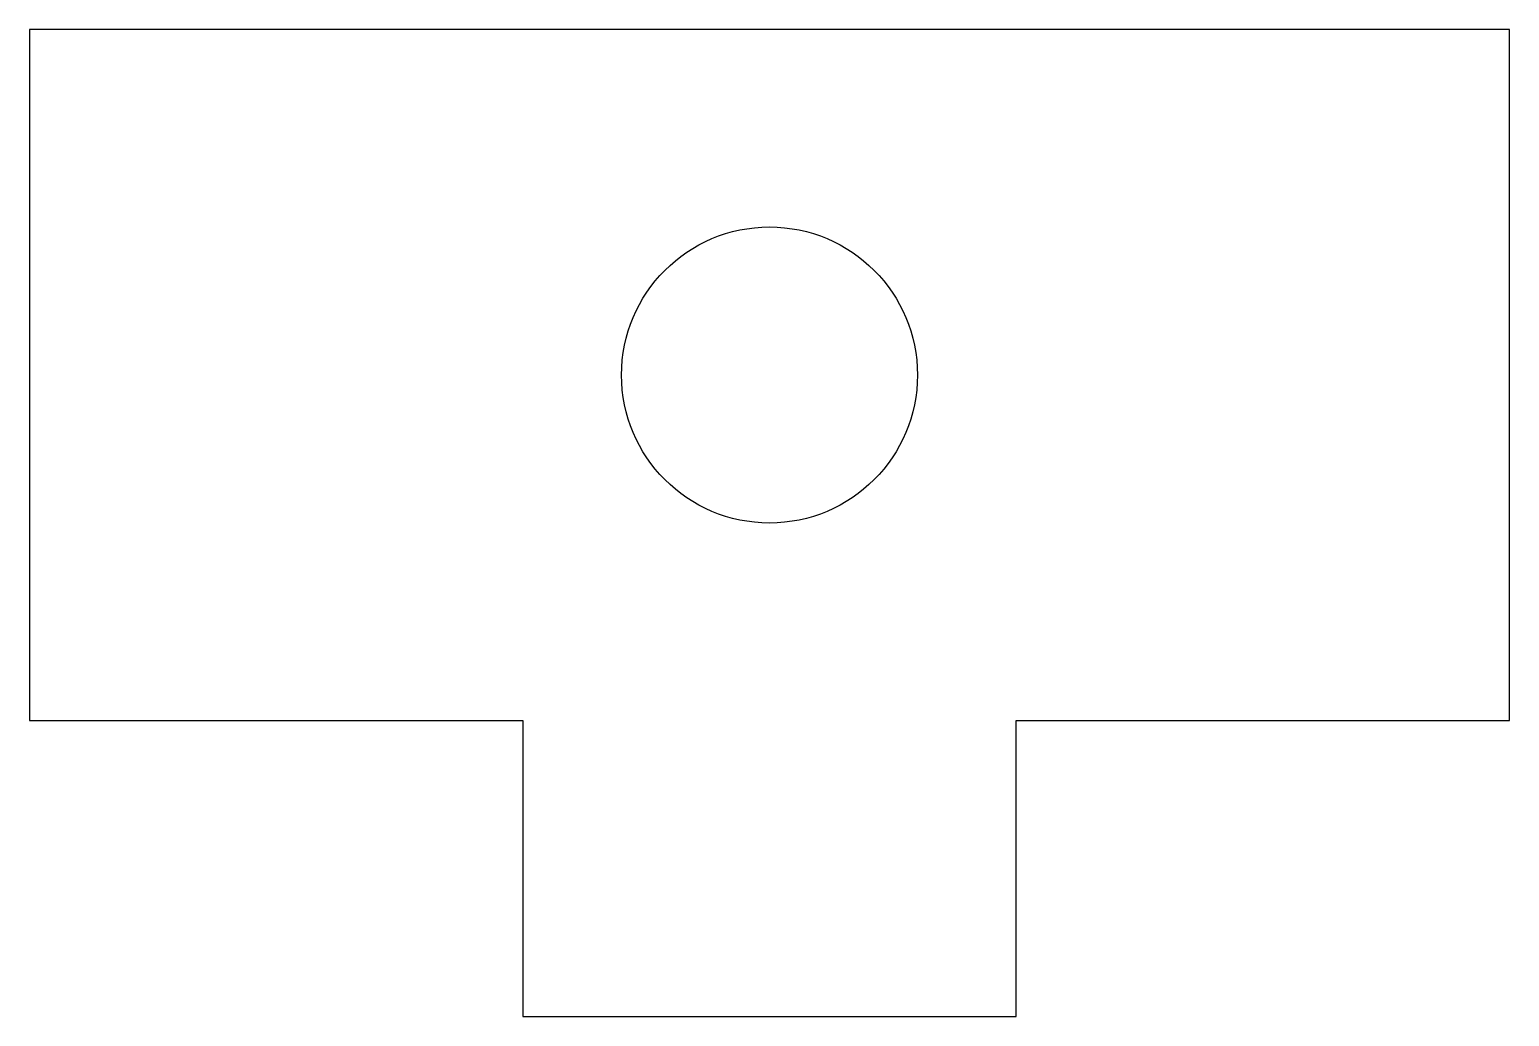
# Model space of a CAD drawing. Header units: millimetres. Extents: x -66.1 to -51.1, y -38.3 to -28.3.
import ezdxf

# ---------------------------------------------------------------- set-up
doc = ezdxf.new("R2010")
doc.units = ezdxf.units.MM
doc.layers.get('0').update_dxf_attribs({"linetype": 'CONTINUOUS'})

msp = doc.modelspace()

# ---------------------------------------------------------------- linework, layer by layer
msp.add_lwpolyline([(-56.149, -35.295), (-51.149, -35.295), (-51.149, -28.295), (-66.149, -28.295), (-66.149, -35.295), (-61.149, -35.295), (-61.149, -38.295), (-56.149, -38.295)], close=True)
msp.add_circle((-58.649, -31.795), 1.5)

doc.saveas('drawing.dxf')
